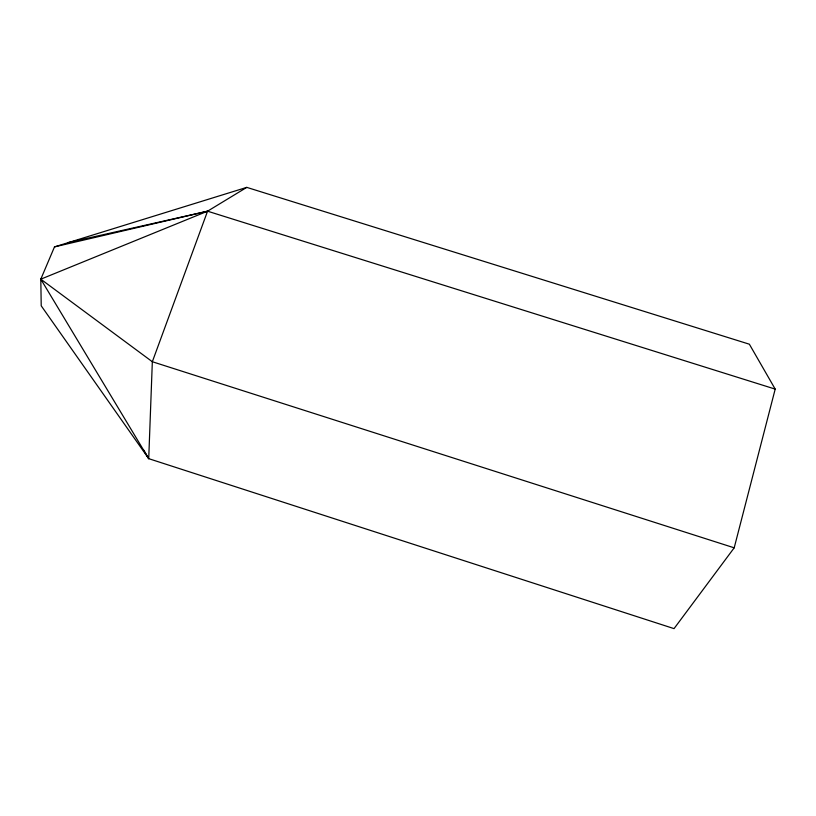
<?xml version="1.0" encoding="UTF-8"?>
<svg xmlns="http://www.w3.org/2000/svg" width="816" height="816" viewBox="0 0 816 816"><rect width="100%" height="100%" fill="white"/><g stroke="black" fill="none" stroke-linecap="round" stroke-linejoin="round"><path stroke-width="1.22" d="M775.2 389.11L207.56 211.191L40.8 279.174L148.726 458.663L152.337 361.733L207.56 211.191L246.779 187.374L749.363 344.199L775.2 389.11L734.196 547.822L674.036 628.626L148.726 458.663L41.218 305.816L40.8 279.174L54.488 246.891L246.779 187.374M54.488 246.891L207.56 211.191L67.81 242.668M734.196 547.822L152.337 361.733L40.8 279.174M143.545 449.912L148.726 458.663"/></g></svg>
